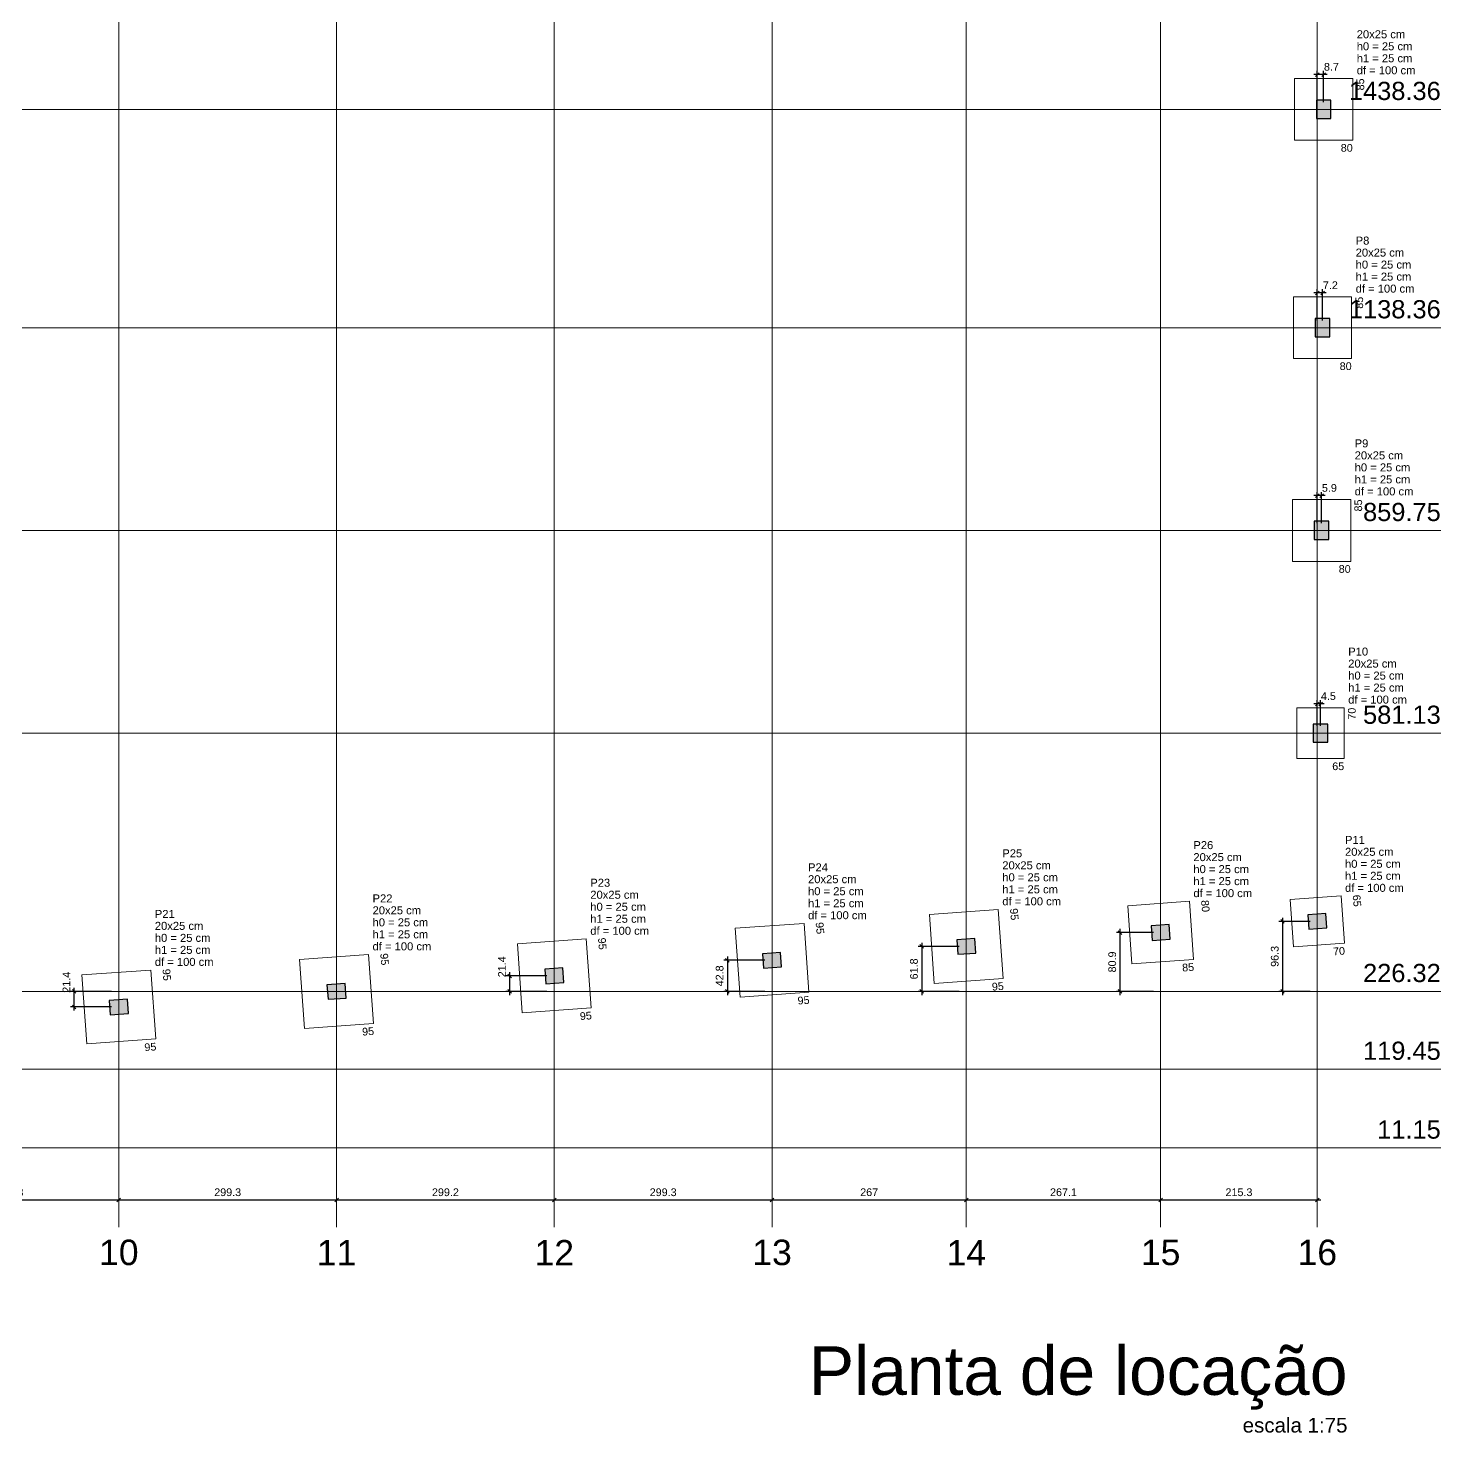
# Model space of a CAD drawing. Header units: millimetres. Extents: x 7 to 580, y -90 to 91.
# Drawn here: x 61.75 to 100.57, y 4.01 to 42.61 of the extents above; entities that cross this region are included whole.
import ezdxf

# ---------------------------------------------------------------- set-up
doc = ezdxf.new("R2010")
doc.units = ezdxf.units.MM
for name, color, linetype, lineweight in [('LC-Cotas', 7, 'Continuous', 5), ('LC-Eixos', 7, 'Continuous', 5), ('LC-Hachuras dos pilares', 9, 'Continuous', 5), ('LC-Seção das fundações', 7, 'Continuous', 5), ('LC-Seção dos pilares', 4, 'Continuous', 30), ('LC-Textos', 3, 'Continuous', 20)]:
    doc.layers.add(name, color=color, linetype=linetype, lineweight=lineweight)
doc.styles.add('Arial', font='arial.ttf')
doc.styles.get("Standard").update_dxf_attribs({"font": 'arial.ttf'})
doc.dimstyles.new('UM_50.000000', dxfattribs={"dimtxt": 0.18, "dimasz": 0.1, "dimexe": 0.1, "dimexo": 0.2, "dimgap": 0, "dimtad": 1, "dimtih": 1, "dimtoh": 1, "dimdec": 1, "dimlfac": 50, "dimzin": 0, "dimdsep": 46, "dimtxsty": 'Standard', "dimblk": 'CLOSED', "dimblk1": 'CLOSED', "dimblk2": 'CLOSED', "dimcen": 0.09, "dimdle": 0.1, "dimadec": 1, "dimazin": 2, "dimtfac": 1, "dimtdec": 4, "dimtofl": 0, "dimtmove": 0, "dimatfit": 3, "dimldrblk": 'CLOSED', "dimfxl": 1, "dimtolj": 1, "dimarcsym": 0})

# ---------------------------------------------------------------- blocks, each defined once
blk = doc.blocks.new('_OBLIQUE')
at = {"color": 0, "linetype": 'ByBlock', "lineweight": -2}
blk.add_line((-0.5, -0.5), (0.5, 0.5), dxfattribs=at)
blk = doc.blocks.new('*D64')
at = {"layer": 'Defpoints', "color": 0, "transparency": 16777216}
for p in [(97.181, 41.335), (97.181, 40.379), (97.354, 40.379)]:
    blk.add_point(p, dxfattribs=at)
at = {"layer": 'LC-Cotas', "color": 0, "lineweight": -2, "transparency": 16777216}
for p, q in [((97.454, 41.335), (97.081, 41.335)), ((97.181, 40.579), (97.181, 41.435)), ((97.354, 40.579), (97.354, 41.435))]:
    blk.add_line(p, q, dxfattribs=at)
at = {"layer": 'LC-Cotas', "color": 0, "lineweight": -2, "transparency": 16777216, "xscale": 0.1, "yscale": 0.1, "zscale": 0.1, "rotation": 180}
blk.add_blockref('_OBLIQUE', (97.181, 41.335), dxfattribs=at)
at = {"layer": 'LC-Cotas', "color": 0, "lineweight": -2, "transparency": 16777216, "xscale": 0.1, "yscale": 0.1, "zscale": 0.1}
blk.add_blockref('_OBLIQUE', (97.354, 41.335), dxfattribs=at)
at = {"layer": 'LC-Cotas', "transparency": 16777216, "insert": (97.569, 41.546), "char_height": 0.2118, "attachment_point": 5, "rotation": 0.0057, "style": 'Arial'}
blk.add_mtext('\\A1;8.7', dxfattribs=at)
blk = doc.blocks.new('*D65')
at = {"layer": 'Defpoints', "color": 0, "transparency": 16777216}
for p in [(97.181, 35.335), (97.181, 34.379), (97.325, 34.379)]:
    blk.add_point(p, dxfattribs=at)
at = {"layer": 'LC-Cotas', "color": 0, "lineweight": -2, "transparency": 16777216}
for p, q in [((97.425, 35.335), (97.081, 35.335)), ((97.181, 34.579), (97.181, 35.435)), ((97.325, 34.579), (97.325, 35.435))]:
    blk.add_line(p, q, dxfattribs=at)
at = {"layer": 'LC-Cotas', "color": 0, "lineweight": -2, "transparency": 16777216, "xscale": 0.1, "yscale": 0.1, "zscale": 0.1, "rotation": 180}
blk.add_blockref('_OBLIQUE', (97.181, 35.335), dxfattribs=at)
at = {"layer": 'LC-Cotas', "color": 0, "lineweight": -2, "transparency": 16777216, "xscale": 0.1, "yscale": 0.1, "zscale": 0.1}
blk.add_blockref('_OBLIQUE', (97.325, 35.335), dxfattribs=at)
at = {"layer": 'LC-Cotas', "transparency": 16777216, "insert": (97.54, 35.546), "char_height": 0.2118, "attachment_point": 5, "rotation": 0.0057, "style": 'Arial'}
blk.add_mtext('\\A1;7.2', dxfattribs=at)
blk = doc.blocks.new('*D66')
at = {"layer": 'Defpoints', "color": 0, "transparency": 16777216}
for p in [(97.181, 29.762), (97.181, 28.806), (97.298, 28.806)]:
    blk.add_point(p, dxfattribs=at)
at = {"layer": 'LC-Cotas', "color": 0, "lineweight": -2, "transparency": 16777216}
for p, q in [((97.398, 29.762), (97.081, 29.762)), ((97.181, 29.006), (97.181, 29.862)), ((97.298, 29.006), (97.298, 29.862))]:
    blk.add_line(p, q, dxfattribs=at)
at = {"layer": 'LC-Cotas', "color": 0, "lineweight": -2, "transparency": 16777216, "xscale": 0.1, "yscale": 0.1, "zscale": 0.1, "rotation": 180}
blk.add_blockref('_OBLIQUE', (97.181, 29.762), dxfattribs=at)
at = {"layer": 'LC-Cotas', "color": 0, "lineweight": -2, "transparency": 16777216, "xscale": 0.1, "yscale": 0.1, "zscale": 0.1}
blk.add_blockref('_OBLIQUE', (97.298, 29.762), dxfattribs=at)
at = {"layer": 'LC-Cotas', "transparency": 16777216, "insert": (97.513, 29.974), "char_height": 0.2118, "attachment_point": 5, "rotation": 0.0057, "style": 'Arial'}
blk.add_mtext('\\A1;5.9', dxfattribs=at)
blk = doc.blocks.new('*D67')
at = {"layer": 'Defpoints', "color": 0, "transparency": 16777216}
for p in [(97.181, 24.04), (97.181, 23.234), (97.271, 23.234)]:
    blk.add_point(p, dxfattribs=at)
at = {"layer": 'LC-Cotas', "color": 0, "lineweight": -2, "transparency": 16777216}
for p, q in [((97.181, 23.434), (97.181, 24.14)), ((97.271, 23.434), (97.271, 24.14)), ((97.371, 24.04), (97.081, 24.04))]:
    blk.add_line(p, q, dxfattribs=at)
at = {"layer": 'LC-Cotas', "color": 0, "lineweight": -2, "transparency": 16777216, "xscale": 0.1, "yscale": 0.1, "zscale": 0.1, "rotation": 180}
blk.add_blockref('_OBLIQUE', (97.181, 24.04), dxfattribs=at)
at = {"layer": 'LC-Cotas', "color": 0, "lineweight": -2, "transparency": 16777216, "xscale": 0.1, "yscale": 0.1, "zscale": 0.1}
blk.add_blockref('_OBLIQUE', (97.271, 24.04), dxfattribs=at)
at = {"layer": 'LC-Cotas', "transparency": 16777216, "insert": (97.485, 24.252), "char_height": 0.2118, "attachment_point": 5, "rotation": 0.0057, "style": 'Arial'}
blk.add_mtext('\\A1;4.5', dxfattribs=at)
blk = doc.blocks.new('*D68')
at = {"layer": 'Defpoints', "color": 0, "transparency": 16777216}
for p in [(97.181, 18.063), (96.224, 16.138), (97.181, 16.138)]:
    blk.add_point(p, dxfattribs=at)
at = {"layer": 'LC-Cotas', "color": 0, "lineweight": -2, "transparency": 16777216}
for p, q in [((96.981, 18.063), (96.124, 18.063)), ((96.224, 18.163), (96.224, 16.038)), ((96.981, 16.138), (96.124, 16.138))]:
    blk.add_line(p, q, dxfattribs=at)
at = {"layer": 'LC-Cotas', "color": 0, "lineweight": -2, "transparency": 16777216, "xscale": 0.1, "yscale": 0.1, "zscale": 0.1}
for p, rotation in [((96.224, 18.063), 90), ((96.224, 16.138), 270)]:
    blk.add_blockref('_OBLIQUE', p, dxfattribs=dict(at, rotation=rotation))
at = {"layer": 'LC-Cotas', "transparency": 16777216, "insert": (96.012, 17.1), "char_height": 0.2118, "attachment_point": 5, "rotation": 90, "style": 'Arial'}
blk.add_mtext('\\A1;96.3', dxfattribs=at)
blk = doc.blocks.new('*D76')
at = {"layer": 'Defpoints', "color": 0, "transparency": 16777216}
for p in [(63.01, 16.138), (64.237, 16.138), (64.237, 15.71)]:
    blk.add_point(p, dxfattribs=at)
at = {"layer": 'LC-Cotas', "color": 0, "lineweight": -2, "transparency": 16777216}
for p, q in [((64.037, 16.138), (62.91, 16.138)), ((63.01, 15.61), (63.01, 16.238)), ((64.037, 15.71), (62.91, 15.71))]:
    blk.add_line(p, q, dxfattribs=at)
at = {"layer": 'LC-Cotas', "color": 0, "lineweight": -2, "transparency": 16777216, "xscale": 0.1, "yscale": 0.1, "zscale": 0.1}
for p, rotation in [((63.01, 16.138), 90), ((63.01, 15.71), 270)]:
    blk.add_blockref('_OBLIQUE', p, dxfattribs=dict(at, rotation=rotation))
at = {"layer": 'LC-Cotas', "transparency": 16777216, "insert": (62.798, 16.388), "char_height": 0.2118, "attachment_point": 5, "rotation": 90, "style": 'Arial'}
blk.add_mtext('\\A1;21.4', dxfattribs=at)
blk = doc.blocks.new('*D77')
at = {"layer": 'Defpoints', "color": 0, "transparency": 16777216}
for p in [(76.207, 16.565), (74.98, 16.138), (76.207, 16.138)]:
    blk.add_point(p, dxfattribs=at)
at = {"layer": 'LC-Cotas', "color": 0, "lineweight": -2, "transparency": 16777216}
for p, q in [((76.007, 16.565), (74.88, 16.565)), ((74.98, 16.665), (74.98, 16.038)), ((76.007, 16.138), (74.88, 16.138))]:
    blk.add_line(p, q, dxfattribs=at)
at = {"layer": 'LC-Cotas', "color": 0, "lineweight": -2, "transparency": 16777216, "xscale": 0.1, "yscale": 0.1, "zscale": 0.1}
for p, rotation in [((74.98, 16.565), 90), ((74.98, 16.138), 270)]:
    blk.add_blockref('_OBLIQUE', p, dxfattribs=dict(at, rotation=rotation))
at = {"layer": 'LC-Cotas', "transparency": 16777216, "insert": (74.768, 16.815), "char_height": 0.2118, "attachment_point": 5, "rotation": 90, "style": 'Arial'}
blk.add_mtext('\\A1;21.4', dxfattribs=at)
blk = doc.blocks.new('*D78')
at = {"layer": 'Defpoints', "color": 0, "transparency": 16777216}
for p in [(82.192, 16.993), (80.965, 16.138), (82.192, 16.138)]:
    blk.add_point(p, dxfattribs=at)
at = {"layer": 'LC-Cotas', "color": 0, "lineweight": -2, "transparency": 16777216}
for p, q in [((80.965, 17.093), (80.965, 16.038)), ((81.992, 16.993), (80.865, 16.993)), ((81.992, 16.138), (80.865, 16.138))]:
    blk.add_line(p, q, dxfattribs=at)
at = {"layer": 'LC-Cotas', "color": 0, "lineweight": -2, "transparency": 16777216, "xscale": 0.1, "yscale": 0.1, "zscale": 0.1}
for p, rotation in [((80.965, 16.993), 90), ((80.965, 16.138), 270)]:
    blk.add_blockref('_OBLIQUE', p, dxfattribs=dict(at, rotation=rotation))
at = {"layer": 'LC-Cotas', "transparency": 16777216, "insert": (80.753, 16.565), "char_height": 0.2118, "attachment_point": 5, "rotation": 90, "style": 'Arial'}
blk.add_mtext('\\A1;42.8', dxfattribs=at)
blk = doc.blocks.new('*D79')
at = {"layer": 'Defpoints', "color": 0, "transparency": 16777216}
for p in [(87.533, 17.374), (86.306, 16.138), (87.533, 16.138)]:
    blk.add_point(p, dxfattribs=at)
at = {"layer": 'LC-Cotas', "color": 0, "lineweight": -2, "transparency": 16777216}
for p, q in [((86.306, 17.474), (86.306, 16.038)), ((87.333, 17.374), (86.206, 17.374)), ((87.333, 16.138), (86.206, 16.138))]:
    blk.add_line(p, q, dxfattribs=at)
at = {"layer": 'LC-Cotas', "color": 0, "lineweight": -2, "transparency": 16777216, "xscale": 0.1, "yscale": 0.1, "zscale": 0.1}
for p, rotation in [((86.306, 17.374), 90), ((86.306, 16.138), 270)]:
    blk.add_blockref('_OBLIQUE', p, dxfattribs=dict(at, rotation=rotation))
at = {"layer": 'LC-Cotas', "transparency": 16777216, "insert": (86.094, 16.756), "char_height": 0.2118, "attachment_point": 5, "rotation": 90, "style": 'Arial'}
blk.add_mtext('\\A1;61.8', dxfattribs=at)
blk = doc.blocks.new('*D80')
at = {"layer": 'Defpoints', "color": 0, "transparency": 16777216}
for p in [(92.874, 17.756), (91.757, 16.138), (92.874, 16.138)]:
    blk.add_point(p, dxfattribs=at)
at = {"layer": 'LC-Cotas', "color": 0, "lineweight": -2, "transparency": 16777216}
for p, q in [((92.674, 17.756), (91.657, 17.756)), ((91.757, 17.856), (91.757, 16.038)), ((92.674, 16.138), (91.657, 16.138))]:
    blk.add_line(p, q, dxfattribs=at)
at = {"layer": 'LC-Cotas', "color": 0, "lineweight": -2, "transparency": 16777216, "xscale": 0.1, "yscale": 0.1, "zscale": 0.1}
for p, rotation in [((91.757, 17.756), 90), ((91.757, 16.138), 270)]:
    blk.add_blockref('_OBLIQUE', p, dxfattribs=dict(at, rotation=rotation))
at = {"layer": 'LC-Cotas', "transparency": 16777216, "insert": (91.545, 16.947), "char_height": 0.2118, "attachment_point": 5, "rotation": 90, "style": 'Arial'}
blk.add_mtext('\\A1;80.9', dxfattribs=at)
blk = doc.blocks.new('*D104')
at = {"layer": 'Defpoints', "color": 0, "transparency": 16777216}
for p in [(58.252, 10.406), (64.237, 10.406), (64.237, 10.406)]:
    blk.add_point(p, dxfattribs=at)
at = {"layer": 'LC-Cotas', "color": 0, "lineweight": -2, "transparency": 16777216}
blk.add_line((58.152, 10.406), (64.337, 10.406), dxfattribs=at)
at = {"layer": 'LC-Cotas', "color": 0, "lineweight": -2, "transparency": 16777216, "xscale": 0.1, "yscale": 0.1, "zscale": 0.1, "rotation": 180}
blk.add_blockref('_OBLIQUE', (58.252, 10.406), dxfattribs=at)
at = {"layer": 'LC-Cotas', "color": 0, "lineweight": -2, "transparency": 16777216, "xscale": 0.1, "yscale": 0.1, "zscale": 0.1}
blk.add_blockref('_OBLIQUE', (64.237, 10.406), dxfattribs=at)
at = {"layer": 'LC-Cotas', "transparency": 16777216, "insert": (61.245, 10.617), "char_height": 0.2118, "attachment_point": 5, "rotation": 0.0057, "style": 'Arial'}
blk.add_mtext('\\A1;299.3', dxfattribs=at)
blk = doc.blocks.new('*D105')
at = {"layer": 'Defpoints', "color": 0, "transparency": 16777216}
for p in [(64.237, 10.406), (70.222, 10.406), (70.222, 10.406)]:
    blk.add_point(p, dxfattribs=at)
at = {"layer": 'LC-Cotas', "color": 0, "lineweight": -2, "transparency": 16777216}
blk.add_line((64.137, 10.406), (70.322, 10.406), dxfattribs=at)
at = {"layer": 'LC-Cotas', "color": 0, "lineweight": -2, "transparency": 16777216, "xscale": 0.1, "yscale": 0.1, "zscale": 0.1, "rotation": 180}
blk.add_blockref('_OBLIQUE', (64.237, 10.406), dxfattribs=at)
at = {"layer": 'LC-Cotas', "color": 0, "lineweight": -2, "transparency": 16777216, "xscale": 0.1, "yscale": 0.1, "zscale": 0.1}
blk.add_blockref('_OBLIQUE', (70.222, 10.406), dxfattribs=at)
at = {"layer": 'LC-Cotas', "transparency": 16777216, "insert": (67.23, 10.617), "char_height": 0.2118, "attachment_point": 5, "rotation": 0.0057, "style": 'Arial'}
blk.add_mtext('\\A1;299.3', dxfattribs=at)
blk = doc.blocks.new('*D106')
at = {"layer": 'Defpoints', "color": 0, "transparency": 16777216}
for p in [(70.222, 10.406), (76.207, 10.406), (76.207, 10.406)]:
    blk.add_point(p, dxfattribs=at)
at = {"layer": 'LC-Cotas', "color": 0, "lineweight": -2, "transparency": 16777216}
blk.add_line((70.122, 10.406), (76.307, 10.406), dxfattribs=at)
at = {"layer": 'LC-Cotas', "color": 0, "lineweight": -2, "transparency": 16777216, "xscale": 0.1, "yscale": 0.1, "zscale": 0.1, "rotation": 180}
blk.add_blockref('_OBLIQUE', (70.222, 10.406), dxfattribs=at)
at = {"layer": 'LC-Cotas', "color": 0, "lineweight": -2, "transparency": 16777216, "xscale": 0.1, "yscale": 0.1, "zscale": 0.1}
blk.add_blockref('_OBLIQUE', (76.207, 10.406), dxfattribs=at)
at = {"layer": 'LC-Cotas', "transparency": 16777216, "insert": (73.215, 10.617), "char_height": 0.2118, "attachment_point": 5, "rotation": 0.0057, "style": 'Arial'}
blk.add_mtext('\\A1;299.2', dxfattribs=at)
blk = doc.blocks.new('*D107')
at = {"layer": 'Defpoints', "color": 0, "transparency": 16777216}
for p in [(76.207, 10.406), (82.192, 10.406), (82.192, 10.406)]:
    blk.add_point(p, dxfattribs=at)
at = {"layer": 'LC-Cotas', "color": 0, "lineweight": -2, "transparency": 16777216}
blk.add_line((76.107, 10.406), (82.292, 10.406), dxfattribs=at)
at = {"layer": 'LC-Cotas', "color": 0, "lineweight": -2, "transparency": 16777216, "xscale": 0.1, "yscale": 0.1, "zscale": 0.1, "rotation": 180}
blk.add_blockref('_OBLIQUE', (76.207, 10.406), dxfattribs=at)
at = {"layer": 'LC-Cotas', "color": 0, "lineweight": -2, "transparency": 16777216, "xscale": 0.1, "yscale": 0.1, "zscale": 0.1}
blk.add_blockref('_OBLIQUE', (82.192, 10.406), dxfattribs=at)
at = {"layer": 'LC-Cotas', "transparency": 16777216, "insert": (79.2, 10.617), "char_height": 0.2118, "attachment_point": 5, "rotation": 0.0057, "style": 'Arial'}
blk.add_mtext('\\A1;299.3', dxfattribs=at)
blk = doc.blocks.new('*D108')
at = {"layer": 'Defpoints', "color": 0, "transparency": 16777216}
for p in [(82.192, 10.406), (87.533, 10.406), (87.533, 10.406)]:
    blk.add_point(p, dxfattribs=at)
at = {"layer": 'LC-Cotas', "color": 0, "lineweight": -2, "transparency": 16777216}
blk.add_line((82.092, 10.406), (87.633, 10.406), dxfattribs=at)
at = {"layer": 'LC-Cotas', "color": 0, "lineweight": -2, "transparency": 16777216, "xscale": 0.1, "yscale": 0.1, "zscale": 0.1, "rotation": 180}
blk.add_blockref('_OBLIQUE', (82.192, 10.406), dxfattribs=at)
at = {"layer": 'LC-Cotas', "color": 0, "lineweight": -2, "transparency": 16777216, "xscale": 0.1, "yscale": 0.1, "zscale": 0.1}
blk.add_blockref('_OBLIQUE', (87.533, 10.406), dxfattribs=at)
at = {"layer": 'LC-Cotas', "transparency": 16777216, "insert": (84.863, 10.617), "char_height": 0.2118, "attachment_point": 5, "rotation": 0.0057, "style": 'Arial'}
blk.add_mtext('\\A1;267', dxfattribs=at)
blk = doc.blocks.new('*D109')
at = {"layer": 'Defpoints', "color": 0, "transparency": 16777216}
for p in [(87.533, 10.406), (92.874, 10.406), (92.874, 10.406)]:
    blk.add_point(p, dxfattribs=at)
at = {"layer": 'LC-Cotas', "color": 0, "lineweight": -2, "transparency": 16777216}
blk.add_line((87.433, 10.406), (92.974, 10.406), dxfattribs=at)
at = {"layer": 'LC-Cotas', "color": 0, "lineweight": -2, "transparency": 16777216, "xscale": 0.1, "yscale": 0.1, "zscale": 0.1, "rotation": 180}
blk.add_blockref('_OBLIQUE', (87.533, 10.406), dxfattribs=at)
at = {"layer": 'LC-Cotas', "color": 0, "lineweight": -2, "transparency": 16777216, "xscale": 0.1, "yscale": 0.1, "zscale": 0.1}
blk.add_blockref('_OBLIQUE', (92.874, 10.406), dxfattribs=at)
at = {"layer": 'LC-Cotas', "transparency": 16777216, "insert": (90.204, 10.617), "char_height": 0.2118, "attachment_point": 5, "rotation": 0.0057, "style": 'Arial'}
blk.add_mtext('\\A1;267.1', dxfattribs=at)
blk = doc.blocks.new('*D110')
at = {"layer": 'Defpoints', "color": 0, "transparency": 16777216}
for p in [(92.874, 10.406), (97.181, 10.406), (97.181, 10.406)]:
    blk.add_point(p, dxfattribs=at)
at = {"layer": 'LC-Cotas', "color": 0, "lineweight": -2, "transparency": 16777216}
blk.add_line((92.774, 10.406), (97.281, 10.406), dxfattribs=at)
at = {"layer": 'LC-Cotas', "color": 0, "lineweight": -2, "transparency": 16777216, "xscale": 0.1, "yscale": 0.1, "zscale": 0.1, "rotation": 180}
blk.add_blockref('_OBLIQUE', (92.874, 10.406), dxfattribs=at)
at = {"layer": 'LC-Cotas', "color": 0, "lineweight": -2, "transparency": 16777216, "xscale": 0.1, "yscale": 0.1, "zscale": 0.1}
blk.add_blockref('_OBLIQUE', (97.181, 10.406), dxfattribs=at)
at = {"layer": 'LC-Cotas', "transparency": 16777216, "insert": (95.027, 10.617), "char_height": 0.2118, "attachment_point": 5, "rotation": 0.0057, "style": 'Arial'}
blk.add_mtext('\\A1;215.3', dxfattribs=at)

msp = doc.modelspace()

# ---------------------------------------------------------------- hatches: boundary and pattern name
at = {"layer": 'LC-Hachuras dos pilares', "linetype": 'Continuous'}
for points in [[(97.1544, 40.1286), (97.5544, 40.1286), (97.5544, 40.6286), (97.1544, 40.6286), (97.1544, 40.1286)], [(97.1252, 34.1286), (97.5252, 34.1286), (97.5252, 34.6286), (97.1252, 34.6286), (97.1252, 34.1286)], [(97.098, 28.5564), (97.498, 28.5564), (97.498, 29.0564), (97.098, 29.0564), (97.098, 28.5564)], [(97.0708, 22.984), (97.4708, 22.984), (97.4708, 23.484), (97.0708, 23.484), (97.0708, 22.984)], [(96.917, 18.2446), (96.9456, 17.8456), (97.4443, 17.8814), (97.4157, 18.2803), (96.917, 18.2446)], [(92.6104, 17.9375), (92.639, 17.5385), (93.1377, 17.5743), (93.1091, 17.9733), (92.6104, 17.9375)], [(87.2694, 17.5559), (87.298, 17.1569), (87.7967, 17.1927), (87.7681, 17.5917), (87.2694, 17.5559)], [(81.9286, 17.1745), (81.9572, 16.7755), (82.4559, 16.8113), (82.4273, 17.2103), (81.9286, 17.1745)], [(75.9436, 16.7469), (75.9722, 16.3479), (76.4709, 16.3837), (76.4423, 16.7827), (75.9436, 16.7469)], [(69.9588, 16.3193), (69.9874, 15.9203), (70.4861, 15.9561), (70.4575, 16.3551), (69.9588, 16.3193)], [(63.9738, 15.8919), (64.0024, 15.4929), (64.5011, 15.5287), (64.4725, 15.9277), (63.9738, 15.8919)]]:
    msp.add_hatch(color=256, dxfattribs=at).paths.add_polyline_path(points)

# ---------------------------------------------------------------- linework, layer by layer
at = {"layer": 'LC-Eixos'}
for p, q in [((64.2375, 79.7451), (64.2375, 9.6556)), ((70.2225, 79.7451), (70.2225, 9.6556)), ((76.2073, 79.7451), (76.2073, 9.6556)), ((82.1923, 79.7451), (82.1923, 9.6556)), ((87.5331, 79.7451), (87.5331, 9.6556)), ((92.8741, 79.7451), (92.8741, 9.6556)), ((97.1806, 79.7451), (97.1806, 9.6556)), ((6.5802, 40.3786), (100.574, 40.3786)), ((6.5802, 34.3786), (100.574, 34.3786)), ((6.5802, 28.8064), (100.574, 28.8064)), ((6.5802, 23.234), (100.574, 23.234)), ((6.5802, 16.1377), (100.574, 16.1377)), ((6.5802, 14.0003), (100.574, 14.0003)), ((6.5802, 11.8344), (100.574, 11.8344))]:
    msp.add_line(p, q, dxfattribs=at)
at = {"layer": 'LC-Seção das fundações'}
for p, q in [((96.5544, 41.2286), (98.1544, 41.2286)), ((96.5544, 39.5286), (96.5544, 41.2286)), ((98.1544, 41.2286), (98.1544, 39.5286)), ((98.1544, 39.5286), (96.5544, 39.5286)), ((96.5252, 35.2286), (98.1252, 35.2286)), ((96.5252, 33.5286), (96.5252, 35.2286)), ((98.1252, 35.2286), (98.1252, 33.5286)), ((98.1252, 33.5286), (96.5252, 33.5286)), ((96.498, 29.6564), (98.098, 29.6564)), ((96.498, 27.9564), (96.498, 29.6564)), ((98.098, 29.6564), (98.098, 27.9564)), ((98.098, 27.9564), (96.498, 27.9564)), ((96.6208, 23.934), (97.9208, 23.934)), ((96.6208, 22.534), (96.6208, 23.934)), ((97.9208, 23.934), (97.9208, 22.534)), ((97.9208, 22.534), (96.6208, 22.534)), ((96.4359, 18.6613), (97.8323, 18.7614)), ((96.5289, 17.3646), (96.4359, 18.6613)), ((97.8323, 18.7614), (97.9253, 17.4647)), ((86.5176, 18.254), (88.4127, 18.3898)), ((86.6534, 16.3588), (86.5176, 18.254)), ((88.4127, 18.3898), (88.5485, 16.4947)), ((91.969, 18.4931), (93.6647, 18.6146)), ((92.0834, 16.8972), (91.969, 18.4931)), ((93.6647, 18.6146), (93.7791, 17.0187)), ((81.1768, 17.8726), (83.0719, 18.0084)), ((81.3126, 15.9774), (81.1768, 17.8726)), ((83.0719, 18.0084), (83.2077, 16.1133)), ((75.1918, 17.445), (77.0869, 17.5808)), ((77.0869, 17.5808), (77.2227, 15.6857)), ((69.207, 17.0174), (71.1021, 17.1532)), ((71.1021, 17.1532), (71.2379, 15.2581)), ((75.3276, 15.5498), (75.1918, 17.445)), ((97.9253, 17.4647), (96.5289, 17.3646)), ((63.222, 16.59), (65.1171, 16.7258)), ((65.1171, 16.7258), (65.2529, 14.8307)), ((69.3428, 15.1222), (69.207, 17.0174)), ((93.7791, 17.0187), (92.0834, 16.8972)), ((63.3578, 14.6948), (63.222, 16.59)), ((88.5485, 16.4947), (86.6534, 16.3588)), ((83.2077, 16.1133), (81.3126, 15.9774)), ((77.2227, 15.6857), (75.3276, 15.5498)), ((71.2379, 15.2581), (69.3428, 15.1222)), ((65.2529, 14.8307), (63.3578, 14.6948))]:
    msp.add_line(p, q, dxfattribs=at)
at = {"layer": 'LC-Seção dos pilares'}
for points in [[(97.1544, 40.1286), (97.5544, 40.1286), (97.5544, 40.6286), (97.1544, 40.6286), (97.1544, 40.1286)], [(97.1252, 34.1286), (97.5252, 34.1286), (97.5252, 34.6286), (97.1252, 34.6286), (97.1252, 34.1286)], [(97.098, 28.5564), (97.498, 28.5564), (97.498, 29.0564), (97.098, 29.0564), (97.098, 28.5564)], [(97.0708, 22.984), (97.4708, 22.984), (97.4708, 23.484), (97.0708, 23.484), (97.0708, 22.984)], [(96.917, 18.2446), (96.9456, 17.8456), (97.4443, 17.8814), (97.4157, 18.2803), (96.917, 18.2446)], [(92.6104, 17.9375), (92.639, 17.5385), (93.1377, 17.5743), (93.1091, 17.9733), (92.6104, 17.9375)], [(87.2694, 17.5559), (87.298, 17.1569), (87.7967, 17.1927), (87.7681, 17.5917), (87.2694, 17.5559)], [(81.9286, 17.1745), (81.9572, 16.7755), (82.4559, 16.8113), (82.4273, 17.2103), (81.9286, 17.1745)], [(75.9436, 16.7469), (75.9722, 16.3479), (76.4709, 16.3837), (76.4423, 16.7827), (75.9436, 16.7469)], [(69.9588, 16.3193), (69.9874, 15.9203), (70.4861, 15.9561), (70.4575, 16.3551), (69.9588, 16.3193)], [(63.9738, 15.8919), (64.0024, 15.4929), (64.5011, 15.5287), (64.4725, 15.9277), (63.9738, 15.8919)]]:
    msp.add_lwpolyline(points, close=True, dxfattribs=at)

# ---------------------------------------------------------------- texts
at = {"layer": 'LC-Textos', "line_spacing_factor": 0.798, "style": 'Arial'}
for s, insert, char_height, width, attachment_point in [('20x25 cm', (98.2644, 42.329), 0.22, 2.112, 7), ('h0 = 25 cm', (98.2644, 41.999), 0.22, 2.64, 7), ('df = 100 cm', (98.2644, 41.339), 0.22, 2.904, 7), ('h1 = 25 cm', (98.2644, 41.669), 0.22, 2.64, 7), ('1438.36', (100.574, 40.6284), 0.5, 4.2, 9), ('80', (98.1544, 39.2113), 0.2118, 0.50832, 9), ('P8', (98.2354, 36.659), 0.22, 0.528, 7), ('20x25 cm', (98.2354, 36.329), 0.22, 2.112, 7), ('h0 = 25 cm', (98.2354, 35.999), 0.22, 2.64, 7), ('h1 = 25 cm', (98.2354, 35.669), 0.22, 2.64, 7), ('df = 100 cm', (98.2354, 35.339), 0.22, 2.904, 7), ('1138.36', (100.574, 34.6284), 0.5, 4.2, 9), ('80', (98.1254, 33.2113), 0.2118, 0.50832, 9), ('P9', (98.2084, 31.086), 0.22, 0.528, 7), ('20x25 cm', (98.2084, 30.756), 0.22, 2.112, 7), ('h0 = 25 cm', (98.2084, 30.426), 0.22, 2.64, 7), ('h1 = 25 cm', (98.2084, 30.096), 0.22, 2.64, 7), ('df = 100 cm', (98.2084, 29.766), 0.22, 2.904, 7), ('859.75', (100.574, 29.0564), 0.5, 3.6, 9), ('80', (98.0984, 27.6383), 0.2118, 0.50832, 9), ('20x25 cm', (98.0304, 25.034), 0.22, 2.112, 7), ('P10', (98.0304, 25.364), 0.22, 0.792, 7), ('h0 = 25 cm', (98.0304, 24.704), 0.22, 2.64, 7), ('h1 = 25 cm', (98.0304, 24.374), 0.22, 2.64, 7), ('df = 100 cm', (98.0304, 24.044), 0.22, 2.904, 7), ('581.13', (100.574, 23.4844), 0.5, 3.6, 9), ('65', (97.9204, 22.2163), 0.2118, 0.50832, 9), ('P26', (93.7744, 20.045), 0.22, 0.792, 7), ('P11', (97.9424, 20.191), 0.22, 0.792, 7), ('P25', (88.5224, 19.82), 0.22, 0.792, 7), ('20x25 cm', (93.7744, 19.715), 0.22, 2.112, 7), ('20x25 cm', (97.9424, 19.861), 0.22, 2.112, 7), ('P24', (83.1824, 19.438), 0.22, 0.792, 7), ('20x25 cm', (88.5224, 19.49), 0.22, 2.112, 7), ('h0 = 25 cm', (93.7744, 19.385), 0.22, 2.64, 7), ('h0 = 25 cm', (97.9424, 19.531), 0.22, 2.64, 7), ('h1 = 25 cm', (97.9424, 19.201), 0.22, 2.64, 7), ('P23', (77.1974, 19.011), 0.22, 0.792, 7), ('20x25 cm', (83.1824, 19.108), 0.22, 2.112, 7), ('h0 = 25 cm', (88.5224, 19.16), 0.22, 2.64, 7), ('h1 = 25 cm', (88.5224, 18.83), 0.22, 2.64, 7), ('h1 = 25 cm', (93.7744, 19.055), 0.22, 2.64, 7), ('df = 100 cm', (97.9424, 18.871), 0.22, 2.904, 7), ('P22', (71.2124, 18.583), 0.22, 0.792, 7), ('20x25 cm', (77.1974, 18.681), 0.22, 2.112, 7), ('h0 = 25 cm', (83.1824, 18.778), 0.22, 2.64, 7), ('h1 = 25 cm', (83.1824, 18.448), 0.22, 2.64, 7), ('df = 100 cm', (88.5224, 18.5), 0.22, 2.904, 7), ('df = 100 cm', (93.7744, 18.725), 0.22, 2.904, 7), ('P21', (65.2274, 18.156), 0.22, 0.792, 7), ('20x25 cm', (71.2124, 18.253), 0.22, 2.112, 7), ('h0 = 25 cm', (77.1974, 18.351), 0.22, 2.64, 7), ('h1 = 25 cm', (77.1974, 18.021), 0.22, 2.64, 7), ('df = 100 cm', (83.1824, 18.118), 0.22, 2.904, 7), ('20x25 cm', (65.2274, 17.826), 0.22, 2.112, 7), ('h0 = 25 cm', (71.2124, 17.923), 0.22, 2.64, 7), ('df = 100 cm', (77.1974, 17.691), 0.22, 2.904, 7), ('h0 = 25 cm', (65.2274, 17.496), 0.22, 2.64, 7), ('df = 100 cm', (71.2124, 17.263), 0.22, 2.904, 7), ('h1 = 25 cm', (71.2124, 17.593), 0.22, 2.64, 7), ('h1 = 25 cm', (65.2274, 17.166), 0.22, 2.64, 7), ('df = 100 cm', (65.2274, 16.836), 0.22, 2.904, 7), ('226.32', (100.574, 16.3874), 0.5, 3.6, 9), ('119.45', (100.574, 14.2504), 0.5, 3.6, 9), ('11.15', (100.574, 12.0844), 0.5, 3, 9), ('10', (64.2374, 8.6058), 0.7, 1.68, 8), ('13', (82.1924, 8.6058), 0.7, 1.68, 8), ('16', (97.1804, 8.6058), 0.7, 1.68, 8), ('11', (70.2224, 8.6058), 0.7, 1.68, 8), ('12', (76.2074, 8.6058), 0.7, 1.68, 8), ('14', (87.5334, 8.6058), 0.7, 1.68, 8), ('15', (92.8744, 8.6058), 0.7, 1.68, 8), ('Planta de locação', (98.0106, 4.6392), 1.333073, 27.194689, 9), ('escala 1:75', (98.0106, 4.0087), 0.40335, 5.324217, 9)]:
    msp.add_mtext(s, dxfattribs=dict(at, insert=insert, char_height=char_height, width=width, attachment_point=attachment_point))
at = {"layer": 'LC-Textos', "char_height": 0.2118, "width": 0.50832, "line_spacing_factor": 0.798, "style": 'Arial'}
for s, insert, attachment_point, rotation in [('85', (98.4725, 41.2284), 9, 90.00021), ('85', (98.4425, 35.2284), 9, 90.00021), ('85', (98.4155, 29.6564), 9, 90.00021), ('70', (98.2385, 23.9344), 9, 90.00021), ('65', (98.149, 18.7845), 7, 275.00171), ('95', (88.73, 18.4125), 7, 275.00171), ('80', (93.982, 18.6375), 7, 275.00171), ('95', (83.389, 18.0315), 7, 275.00171), ('95', (77.404, 17.6035), 7, 275.00171), ('95', (71.419, 17.1755), 7, 275.00171), ('70', (97.9485, 17.1481), 9, 3.99925), ('95', (65.434, 16.7485), 7, 275.00171), ('85', (93.8015, 16.7021), 9, 3.99925), ('95', (88.5715, 16.1781), 9, 3.99925), ('95', (83.2305, 15.7961), 9, 3.99925), ('95', (77.2455, 15.3691), 9, 3.99925), ('95', (71.2605, 14.9411), 9, 3.99925), ('95', (65.2755, 14.5141), 9, 3.99925)]:
    msp.add_mtext(s, dxfattribs=dict(at, insert=insert, attachment_point=attachment_point, rotation=rotation))

# ---------------------------------------------------------------- dimensions: what is measured, and where the dimension line sits
at = {"layer": 'LC-Cotas'}
for base, p1, p2, override, picture, middle, turn in [((97.1806, 41.3345), (97.3544, 40.3786), (97.1806, 40.3786), {"dimtxt": 0.2118, "dimasz": 0.1, "dimexe": 0.1, "dimexo": 0.2, "dimtad": 1, "dimtih": 0, "dimtoh": 0, "dimdec": 1, "dimlfac": 50, "dimzin": 8, "dimtxsty": 'Arial', "dimblk": 'OBLIQUE', "dimblk1": 'OBLIQUE', "dimblk2": 'OBLIQUE', "dimsah": 1, "dimdle": 0.1, "dimse1": 0, "dimse2": 0, "dimclrt": 256, "dimadec": 1, "dimazin": 3, "dimtmove": 2, "dimldrblk": 'OBLIQUE'}, '*D64', (97.569, 41.5463), 0.00573), ((97.1806, 35.3345), (97.3252, 34.3786), (97.1806, 34.3786), {"dimtxt": 0.2118, "dimasz": 0.1, "dimexe": 0.1, "dimexo": 0.2, "dimtad": 1, "dimtih": 0, "dimtoh": 0, "dimdec": 1, "dimlfac": 50, "dimzin": 8, "dimtxsty": 'Arial', "dimblk": 'OBLIQUE', "dimblk1": 'OBLIQUE', "dimblk2": 'OBLIQUE', "dimsah": 1, "dimdle": 0.1, "dimse1": 0, "dimse2": 0, "dimclrt": 256, "dimadec": 1, "dimazin": 3, "dimtmove": 2, "dimldrblk": 'OBLIQUE'}, '*D65', (97.5398, 35.5463), 0.00573), ((97.1806, 29.7623), (97.298, 28.8064), (97.1806, 28.8064), {"dimtxt": 0.2118, "dimasz": 0.1, "dimexe": 0.1, "dimexo": 0.2, "dimtad": 1, "dimtih": 0, "dimtoh": 0, "dimdec": 1, "dimlfac": 50, "dimzin": 8, "dimtxsty": 'Arial', "dimblk": 'OBLIQUE', "dimblk1": 'OBLIQUE', "dimblk2": 'OBLIQUE', "dimsah": 1, "dimdle": 0.1, "dimse1": 0, "dimse2": 0, "dimclrt": 256, "dimadec": 1, "dimazin": 3, "dimtmove": 2, "dimldrblk": 'OBLIQUE'}, '*D66', (97.5126, 29.9741), 0.00573), ((97.1806, 24.0399), (97.2708, 23.234), (97.1806, 23.234), {"dimtxt": 0.2118, "dimasz": 0.1, "dimexe": 0.1, "dimexo": 0.2, "dimtad": 1, "dimtih": 0, "dimtoh": 0, "dimdec": 1, "dimlfac": 50, "dimzin": 8, "dimtxsty": 'Arial', "dimblk": 'OBLIQUE', "dimblk1": 'OBLIQUE', "dimblk2": 'OBLIQUE', "dimsah": 1, "dimdle": 0.1, "dimse1": 0, "dimse2": 0, "dimclrt": 256, "dimadec": 1, "dimazin": 3, "dimtmove": 2, "dimldrblk": 'OBLIQUE'}, '*D67', (97.4854, 24.2517), 0.00573), ((64.2374535911, 10.4055761821), (58.2524535911, 10.4055761821), (64.2374535911, 10.4055761821), {"dimtxt": 0.2118, "dimasz": 0.1, "dimexe": 0.1, "dimexo": 0.2, "dimtad": 1, "dimtih": 0, "dimtoh": 0, "dimdec": 1, "dimlfac": 50, "dimzin": 8, "dimtxsty": 'Arial', "dimblk": 'OBLIQUE', "dimblk1": 'OBLIQUE', "dimblk2": 'OBLIQUE', "dimsah": 1, "dimdle": 0.1, "dimse1": 1, "dimse2": 1, "dimclrt": 256, "dimadec": 1, "dimazin": 3, "dimtmove": 2, "dimldrblk": 'OBLIQUE'}, '*D104', (61.2449535911, 10.6173761821), 0.005729578), ((70.2224535911, 10.4055761821), (64.2374535911, 10.4055761821), (70.2224535911, 10.4055761821), {"dimtxt": 0.2118, "dimasz": 0.1, "dimexe": 0.1, "dimexo": 0.2, "dimtad": 1, "dimtih": 0, "dimtoh": 0, "dimdec": 1, "dimlfac": 50, "dimzin": 8, "dimtxsty": 'Arial', "dimblk": 'OBLIQUE', "dimblk1": 'OBLIQUE', "dimblk2": 'OBLIQUE', "dimsah": 1, "dimdle": 0.1, "dimse1": 1, "dimse2": 1, "dimclrt": 256, "dimadec": 1, "dimazin": 3, "dimtmove": 2, "dimldrblk": 'OBLIQUE'}, '*D105', (67.2299535911, 10.6173761821), 0.005729578), ((76.2073, 10.4056), (70.2225, 10.4056), (76.2073, 10.4056), {"dimtxt": 0.2118, "dimasz": 0.1, "dimexe": 0.1, "dimexo": 0.2, "dimtad": 1, "dimtih": 0, "dimtoh": 0, "dimdec": 1, "dimlfac": 50, "dimzin": 8, "dimtxsty": 'Arial', "dimblk": 'OBLIQUE', "dimblk1": 'OBLIQUE', "dimblk2": 'OBLIQUE', "dimsah": 1, "dimdle": 0.1, "dimse1": 1, "dimse2": 1, "dimclrt": 256, "dimadec": 1, "dimazin": 3, "dimtmove": 2, "dimldrblk": 'OBLIQUE'}, '*D106', (73.2149, 10.6174), 0.00573), ((82.1922535911, 10.4055761821), (76.2072535911, 10.4055761821), (82.1922535911, 10.4055761821), {"dimtxt": 0.2118, "dimasz": 0.1, "dimexe": 0.1, "dimexo": 0.2, "dimtad": 1, "dimtih": 0, "dimtoh": 0, "dimdec": 1, "dimlfac": 50, "dimzin": 8, "dimtxsty": 'Arial', "dimblk": 'OBLIQUE', "dimblk1": 'OBLIQUE', "dimblk2": 'OBLIQUE', "dimsah": 1, "dimdle": 0.1, "dimse1": 1, "dimse2": 1, "dimclrt": 256, "dimadec": 1, "dimazin": 3, "dimtmove": 2, "dimldrblk": 'OBLIQUE'}, '*D107', (79.1997535911, 10.6173761821), 0.005729578), ((87.5331, 10.4056), (82.1923, 10.4056), (87.5331, 10.4056), {"dimtxt": 0.2118, "dimasz": 0.1, "dimexe": 0.1, "dimexo": 0.2, "dimtad": 1, "dimtih": 0, "dimtoh": 0, "dimdec": 1, "dimlfac": 50, "dimzin": 8, "dimtxsty": 'Arial', "dimblk": 'OBLIQUE', "dimblk1": 'OBLIQUE', "dimblk2": 'OBLIQUE', "dimsah": 1, "dimdle": 0.1, "dimse1": 1, "dimse2": 1, "dimclrt": 256, "dimadec": 1, "dimazin": 3, "dimtmove": 2, "dimldrblk": 'OBLIQUE'}, '*D108', (84.8627, 10.6174), 0.00573), ((92.8740535911, 10.4055761821), (87.5330535911, 10.4055761821), (92.8740535911, 10.4055761821), {"dimtxt": 0.2118, "dimasz": 0.1, "dimexe": 0.1, "dimexo": 0.2, "dimtad": 1, "dimtih": 0, "dimtoh": 0, "dimdec": 1, "dimlfac": 50, "dimzin": 8, "dimtxsty": 'Arial', "dimblk": 'OBLIQUE', "dimblk1": 'OBLIQUE', "dimblk2": 'OBLIQUE', "dimsah": 1, "dimdle": 0.1, "dimse1": 1, "dimse2": 1, "dimclrt": 256, "dimadec": 1, "dimazin": 3, "dimtmove": 2, "dimldrblk": 'OBLIQUE'}, '*D109', (90.2035535911, 10.6173761821), 0.005729578), ((97.1806, 10.4056), (92.8741, 10.4056), (97.1806, 10.4056), {"dimtxt": 0.2118, "dimasz": 0.1, "dimexe": 0.1, "dimexo": 0.2, "dimtad": 1, "dimtih": 0, "dimtoh": 0, "dimdec": 1, "dimlfac": 50, "dimzin": 8, "dimtxsty": 'Arial', "dimblk": 'OBLIQUE', "dimblk1": 'OBLIQUE', "dimblk2": 'OBLIQUE', "dimsah": 1, "dimdle": 0.1, "dimse1": 1, "dimse2": 1, "dimclrt": 256, "dimadec": 1, "dimazin": 3, "dimtmove": 2, "dimldrblk": 'OBLIQUE'}, '*D110', (95.0273, 10.6174), 0.00573)]:
    dim = msp.add_linear_dim(base=base, p1=p1, p2=p2, dimstyle='UM_50.000000', override=override, dxfattribs=at)
    dim.commit()
    dim.dimension.update_dxf_attribs({"geometry": picture, "text_midpoint": middle, "dimtype": 160, "text_rotation": turn})
for base, p1, p2, picture, middle in [((96.2241, 16.1377), (97.1806, 18.063), (97.1806, 16.1377), '*D68', (96.0123, 17.1003)), ((86.3058, 16.1377), (87.5331, 17.3743), (87.5331, 16.1377), '*D79', (86.094, 16.756)), ((91.7572, 16.1377), (92.8741, 17.7559), (92.8741, 16.1377), '*D80', (91.5454, 16.9468)), ((74.98, 16.1377), (76.2073, 16.5653), (76.2073, 16.1377), '*D77', (74.7682, 16.8155)), ((80.965, 16.1377), (82.1923, 16.9929), (82.1923, 16.1377), '*D78', (80.7532, 16.5653)), ((63.0102, 16.1377), (64.2375, 15.7103), (64.2375, 16.1377), '*D76', (62.7984, 16.3879))]:
    dim = msp.add_linear_dim(base=base, p1=p1, p2=p2, angle=90, dimstyle='UM_50.000000', override={"dimtxt": 0.2118, "dimasz": 0.1, "dimexe": 0.1, "dimexo": 0.2, "dimtad": 1, "dimtih": 0, "dimtoh": 0, "dimdec": 1, "dimlfac": 50, "dimzin": 8, "dimtxsty": 'Arial', "dimblk": 'OBLIQUE', "dimblk1": 'OBLIQUE', "dimblk2": 'OBLIQUE', "dimsah": 1, "dimdle": 0.1, "dimse1": 0, "dimse2": 0, "dimclrt": 256, "dimadec": 1, "dimazin": 3, "dimtmove": 2, "dimldrblk": 'OBLIQUE'}, dxfattribs=at)
    dim.commit()
    dim.dimension.update_dxf_attribs({"geometry": picture, "text_midpoint": middle, "dimtype": 160, "text_rotation": 90})

doc.saveas('drawing.dxf')
